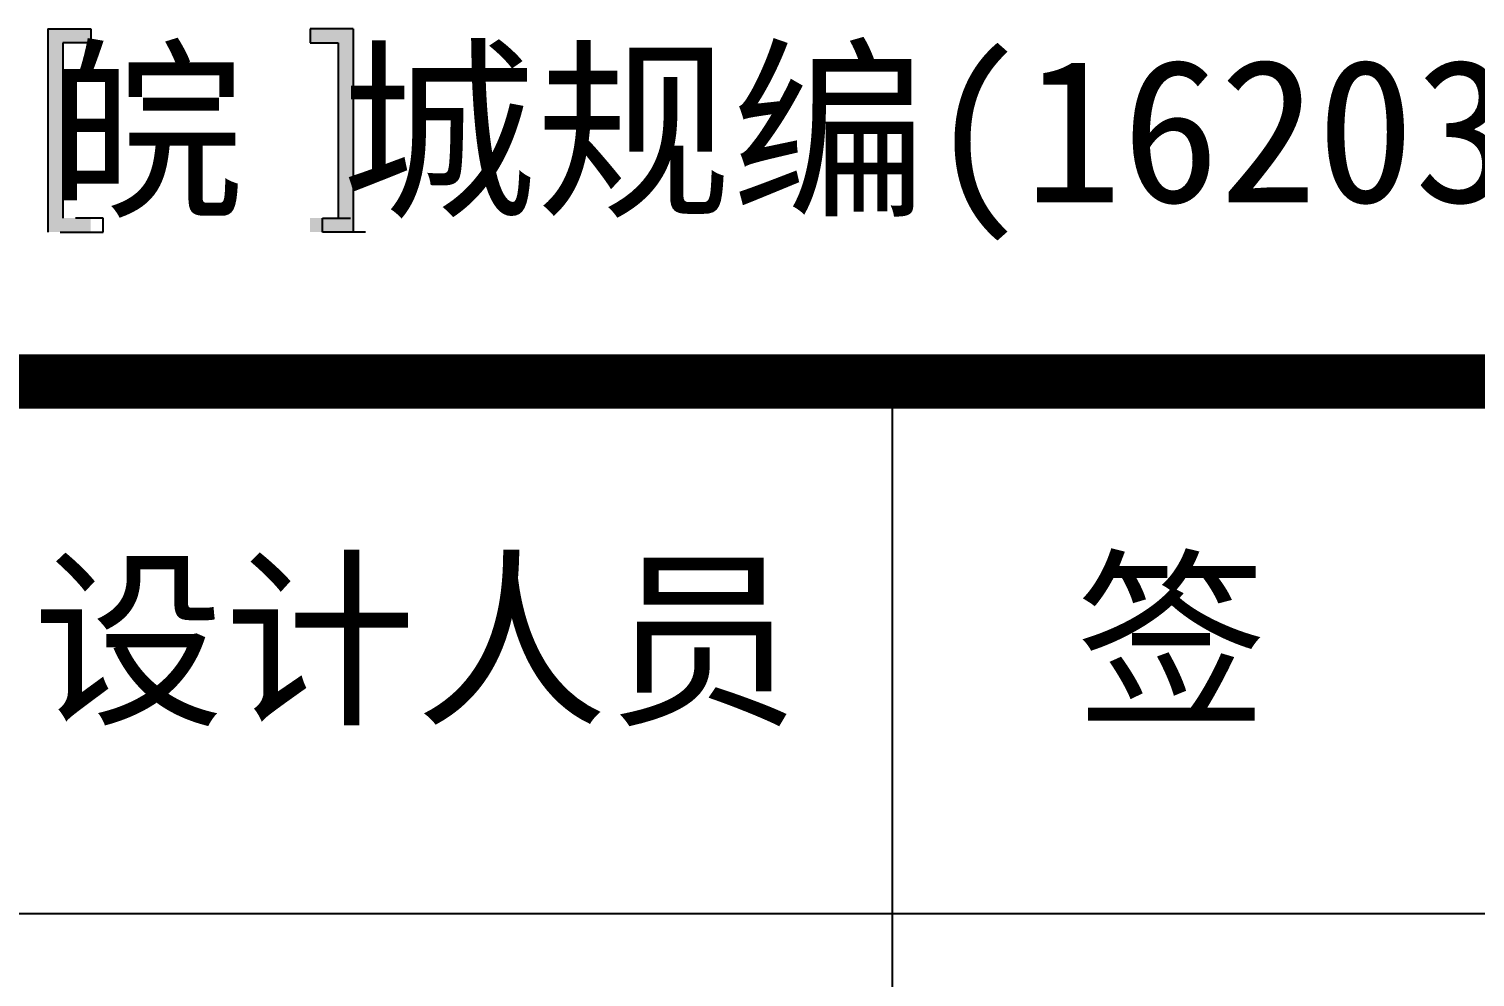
# Model space of a CAD drawing. Extents: x 1169373 to 1413368, y 514619 to 909419.
# Drawn here: x 1347423 to 1351670, y 564469 to 567251 of the extents above; entities that cross this region are included whole.
import ezdxf

# ---------------------------------------------------------------- set-up
doc = ezdxf.new("R2010")
doc.units = 0
doc.header["$LTSCALE"] = 1000
doc.header["$MEASUREMENT"] = 0
doc.layers.add('图框', color=7, linetype='Continuous')
doc.styles.add('STYLE-黑体', font='simhei.ttf')
doc.styles.add('黑体', font='simhei.ttf')

msp = doc.modelspace()

# ---------------------------------------------------------------- hatches: boundary and pattern name
at = {"layer": '图框'}
for points in [[(1347523.1, 567209.6), (1347605.2, 567209.6), (1347605.2, 567250.6), (1347567.3, 567250.6), (1347478.9, 567250.6), (1347478.9, 566654.8), (1347567.3, 566654.8), (1347605.2, 566654.8), (1347605.2, 566695.8), (1347523.1, 566695.8)], [(1348331.1, 566695.8), (1348249.1, 566695.8), (1348249.1, 566654.8), (1348286.9, 566654.8), (1348375.3, 566654.8), (1348375.3, 567250.6), (1348286.9, 567250.6), (1348249.1, 567250.6), (1348249.1, 567209.6), (1348331.1, 567209.6)]]:
    msp.add_hatch(color=4, dxfattribs=at).paths.add_polyline_path(points)

# ---------------------------------------------------------------- linework, layer by layer
at = {"layer": '图框', "color": 4}
for p, q in [((1347478.9, 567250.6), (1347567.3, 567250.6)), ((1347478.9, 567250.6), (1347478.9, 566654.8)), ((1347567.3, 567250.6), (1347605.2, 567250.6)), ((1347605.2, 567250.6), (1347605.2, 567209.6)), ((1348286.9, 567250.6), (1348249.1, 567250.6)), ((1348249.1, 567250.6), (1348249.1, 567209.6)), ((1348375.3, 567250.6), (1348286.9, 567250.6)), ((1348375.3, 567250.6), (1348375.3, 566654.8)), ((1347605.2, 567209.6), (1347523.1, 567209.6)), ((1347523.1, 567209.6), (1347523.1, 566695.8)), ((1348249.1, 567209.6), (1348331.1, 567209.6)), ((1348331.1, 567209.6), (1348331.1, 566695.8)), ((1347641.9, 566695.8), (1347559.8, 566695.8)), ((1347641.9, 566654.8), (1347641.9, 566695.8)), ((1348285.8, 566654.8), (1348285.8, 566695.8)), ((1348285.8, 566695.8), (1348367.9, 566695.8)), ((1347515.7, 566654.8), (1347604, 566654.8)), ((1347604, 566654.8), (1347641.9, 566654.8)), ((1348323.7, 566654.8), (1348285.8, 566654.8)), ((1348412.1, 566654.8), (1348323.7, 566654.8))]:
    msp.add_line(p, q, dxfattribs=at)
at = {"layer": '图框', "color": 0}
msp.add_line((1344264.7, 564654.7), (1353349.5, 564654.7), dxfattribs=at)
msp.add_line((1344264.7, 564654.7), (1353349.5, 564654.7), dxfattribs=at)
for const_width in [159.4, 159.4, 159.4, 159.4, 64.5]:
    msp.add_lwpolyline([(1344264.7, 566216.4), (1353349.8, 566216.4)], dxfattribs=dict(at, const_width=const_width))
msp.add_lwpolyline([(1349959, 555596.7), (1349959, 566216.4)], dxfattribs=at)

# ---------------------------------------------------------------- texts
at = {"layer": '图框', "color": 4, "style": '黑体'}
msp.add_text('证书编号：皖 城规编(162037)', height=420.71, dxfattribs=at).set_placement((1344609.9, 566741.9))
at = {"layer": '图框', "color": 0, "style": 'STYLE-黑体'}
for s, p in [('设计人员', (1347434.6, 565251.8)), ('签   字', (1350497.7, 565251.8))]:
    msp.add_text(s, height=412.3, dxfattribs=at).set_placement(p)

doc.saveas('drawing.dxf')
